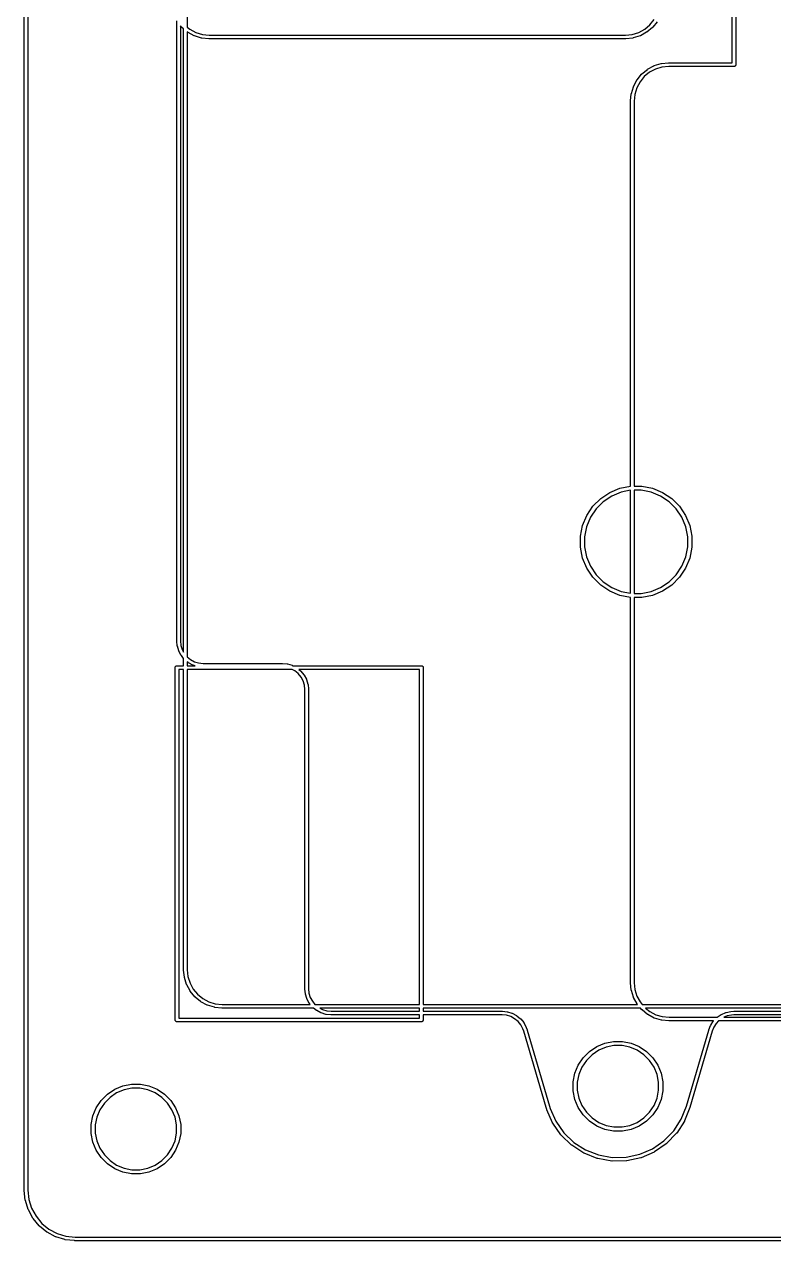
# Model space of a CAD drawing. Extents: x 18 to 369, y 6 to 139.
# Drawn here: x 17.99 to 48.71, y 22.14 to 71.97 of the extents above; entities that cross this region are included whole.
import ezdxf

# ---------------------------------------------------------------- set-up
doc = ezdxf.new("R2010")
doc.units = 0
doc.layers.add('BLACK', color=7, linetype='CONTINUOUS')

msp = doc.modelspace()

# ---------------------------------------------------------------- linework, layer by layer
at = {"layer": 'BLACK', "linetype": 'CONTINUOUS'}
for p, q in [((17.9886, 24.2107), (17.9886, 136.618)), ((18.1386, 136.611), (18.1386, 24.2146)), ((24.6686, 91.1141), (24.6686, 71.8547)), ((47.0086, 70.3993), (47.0086, 87.878)), ((47.1586, 87.8706), (47.1586, 70.328)), ((24.2386, 46.7144), (24.2386, 72.1085)), ((24.4488, 71.8422), (24.3886, 71.915)), ((24.3886, 71.915), (24.3886, 46.7146)), ((24.4537, 71.8374), (24.4488, 71.8422)), ((24.4584, 71.8325), (24.4537, 71.8374)), ((24.4592, 71.8319), (24.4584, 71.8325)), ((24.5186, 71.7835), (24.4592, 71.8319)), ((24.4592, 71.8319), (24.4592, 71.8319)), ((24.4592, 71.8319), (24.4592, 71.8319)), ((24.5186, 46.2499), (24.5186, 71.7835)), ((24.6686, 71.8547), (24.7752, 71.7677)), ((24.7752, 71.7677), (25.0207, 71.6372)), ((43.1756, 71.641), (43.4202, 71.7733)), ((43.4202, 71.7733), (43.6345, 71.9505)), ((43.7357, 71.8396), (43.5102, 71.653)), ((43.6345, 71.9505), (43.8102, 72.166)), ((43.7405, 71.8444), (43.7357, 71.8396)), ((43.7454, 71.8492), (43.7405, 71.8444)), ((43.746, 71.85), (43.7454, 71.8492)), ((43.7461, 71.85), (43.746, 71.85)), ((43.9311, 72.0769), (43.7461, 71.85)), ((43.7461, 71.85), (43.7461, 71.85)), ((24.6861, 71.6468), (24.6686, 71.6611)), ((24.6686, 71.6611), (24.6686, 46.0529)), ((24.6918, 71.6431), (24.6861, 71.6468)), ((24.6974, 71.6392), (24.6918, 71.6431)), ((24.6983, 71.6387), (24.6974, 71.6392)), ((24.9568, 71.5013), (24.6983, 71.6387)), ((24.6983, 71.6387), (24.6983, 71.6387)), ((24.6983, 71.6387), (24.6983, 71.6387)), ((24.963, 71.4987), (24.9568, 71.5013)), ((24.9693, 71.496), (24.963, 71.4987)), ((24.9703, 71.4957), (24.9693, 71.496)), ((25.2505, 71.4111), (24.9703, 71.4957)), ((24.9703, 71.4957), (24.9703, 71.4957)), ((24.9703, 71.4957), (24.9703, 71.4957)), ((25.0207, 71.6372), (25.2869, 71.5568)), ((25.2572, 71.4098), (25.2505, 71.4111)), ((25.2639, 71.4084), (25.2572, 71.4098)), ((25.2649, 71.4083), (25.2639, 71.4084)), ((25.5563, 71.3797), (25.2649, 71.4083)), ((25.2869, 71.5568), (25.5672, 71.5293)), ((25.5599, 71.3793), (25.5563, 71.3797)), ((25.5563, 71.3797), (25.5563, 71.3797)), ((42.6238, 71.3793), (25.5599, 71.3793)), ((25.5672, 71.5293), (42.6233, 71.5293)), ((42.6233, 71.5293), (42.63, 71.5294)), ((42.6233, 71.5293), (42.6233, 71.5293)), ((42.6272, 71.3793), (42.6238, 71.3793)), ((42.6274, 71.3794), (42.6272, 71.3793)), ((42.6343, 71.3794), (42.6274, 71.3794)), ((42.63, 71.5294), (42.91, 71.5588)), ((42.6376, 71.3797), (42.6343, 71.3794)), ((42.6408, 71.3797), (42.6376, 71.3797)), ((42.6419, 71.3798), (42.6408, 71.3797)), ((42.933, 71.4104), (42.6419, 71.3798)), ((42.91, 71.5588), (43.1756, 71.641)), ((42.9397, 71.4118), (42.933, 71.4104)), ((42.9464, 71.413), (42.9397, 71.4118)), ((42.9474, 71.4133), (42.9464, 71.413)), ((43.227, 71.4999), (42.9474, 71.4133)), ((42.9474, 71.4133), (42.9474, 71.4133)), ((43.2333, 71.5025), (43.227, 71.4999)), ((43.2396, 71.5051), (43.2333, 71.5025)), ((43.2405, 71.5056), (43.2396, 71.5051)), ((43.498, 71.6448), (43.2405, 71.5056)), ((43.5037, 71.6486), (43.498, 71.6448)), ((43.5094, 71.6523), (43.5037, 71.6486)), ((43.5102, 71.653), (43.5094, 71.6523)), ((43.5391, 70.1339), (43.7966, 70.2731)), ((43.7966, 70.2731), (43.7975, 70.2736)), ((43.7966, 70.2731), (43.7966, 70.2731)), ((43.7966, 70.2731), (43.7966, 70.2731)), ((43.7975, 70.2736), (43.8038, 70.2761)), ((43.8038, 70.2761), (43.8101, 70.2788)), ((43.8101, 70.2788), (44.0898, 70.3654)), ((44.0898, 70.3654), (44.0908, 70.3657)), ((44.0898, 70.3654), (44.0898, 70.3654)), ((44.0908, 70.3657), (44.0975, 70.3669)), ((44.0975, 70.3669), (44.1041, 70.3683)), ((44.1041, 70.3683), (44.3953, 70.3989)), ((44.3953, 70.3989), (44.3963, 70.399)), ((44.3963, 70.399), (44.3996, 70.399)), ((44.3996, 70.399), (44.4028, 70.3993)), ((44.4028, 70.3993), (44.4098, 70.3993)), ((44.4098, 70.3993), (44.4099, 70.3993)), ((44.4099, 70.3993), (44.413, 70.3993)), ((44.413, 70.3993), (44.4133, 70.3993)), ((44.4133, 70.3993), (44.4136, 70.3993)), ((44.4136, 70.3993), (47.0086, 70.3993)), ((47.1369, 70.2711), (47.1254, 70.2617)), ((47.1462, 70.2825), (47.1369, 70.2711)), ((47.1532, 70.2955), (47.1462, 70.2825)), ((47.1575, 70.3096), (47.1532, 70.2955)), ((47.1586, 70.3207), (47.1575, 70.3096)), ((47.1586, 70.328), (47.1589, 70.3243)), ((47.1589, 70.3243), (47.1586, 70.3207)), ((47.1586, 70.3207), (47.1586, 70.3207)), ((43.1061, 69.7018), (43.2911, 69.9287)), ((43.4027, 69.8282), (43.227, 69.6127)), ((43.2911, 69.9287), (43.2918, 69.9295)), ((43.2918, 69.9295), (43.2966, 69.9343)), ((43.2966, 69.9343), (43.3014, 69.9391)), ((43.3014, 69.9391), (43.527, 70.1257)), ((43.6169, 70.0054), (43.4027, 69.8282)), ((43.527, 70.1257), (43.5278, 70.1264)), ((43.5278, 70.1264), (43.5335, 70.1301)), ((43.5335, 70.1301), (43.5391, 70.1339)), ((43.8615, 70.1377), (43.6169, 70.0054)), ((44.1271, 70.2199), (43.8615, 70.1377)), ((44.4072, 70.2493), (44.1271, 70.2199)), ((44.4138, 70.2493), (44.4072, 70.2493)), ((47.0799, 70.2493), (44.4138, 70.2493)), ((47.0836, 70.249), (47.0799, 70.2493)), ((47.0983, 70.2504), (47.0836, 70.249)), ((47.1124, 70.2547), (47.0983, 70.2504)), ((47.1254, 70.2617), (47.1124, 70.2547)), ((42.8703, 69.1374), (42.955, 69.4176)), ((42.955, 69.4176), (42.9553, 69.4186)), ((42.955, 69.4176), (42.955, 69.4176)), ((42.955, 69.4176), (42.955, 69.4176)), ((42.9553, 69.4186), (42.9579, 69.4249)), ((42.9579, 69.4249), (42.9605, 69.4312)), ((42.9605, 69.4312), (43.098, 69.6896)), ((43.0964, 69.3672), (43.0161, 69.1011)), ((43.227, 69.6127), (43.0964, 69.3672)), ((43.098, 69.6896), (43.0985, 69.6906)), ((43.098, 69.6896), (43.098, 69.6896)), ((43.098, 69.6896), (43.098, 69.6896)), ((43.0985, 69.6906), (43.1023, 69.6962)), ((43.1023, 69.6962), (43.1061, 69.7018)), ((42.8386, 68.828), (42.8395, 68.8377)), ((42.8386, 53.055), (42.8386, 68.828)), ((42.8395, 68.8377), (42.8675, 69.123)), ((42.8675, 69.123), (42.8676, 69.1241)), ((42.8675, 69.123), (42.8675, 69.123)), ((42.8675, 69.123), (42.8675, 69.123)), ((42.8676, 69.1241), (42.869, 69.1307)), ((42.869, 69.1307), (42.8703, 69.1374)), ((43.0161, 69.1011), (42.9886, 68.8206)), ((42.9886, 68.8206), (42.9886, 53.0563)), ((41.9884, 52.7964), (42.404, 52.9686)), ((42.404, 52.9686), (42.8386, 53.055)), ((42.8386, 52.8825), (42.4534, 52.8059)), ((42.8386, 48.6623), (42.8386, 52.8825)), ((42.9886, 53.0563), (43.2952, 53.0563)), ((42.9886, 52.8872), (42.9886, 48.6576)), ((43.2785, 52.8872), (42.9886, 52.8872)), ((43.6871, 52.8059), (43.2785, 52.8872)), ((43.2952, 53.0563), (43.7364, 52.9686)), ((43.7364, 52.9686), (44.1521, 52.7964)), ((41.2962, 52.2283), (41.6143, 52.5465)), ((41.7222, 52.415), (41.4276, 52.1205)), ((41.6143, 52.5465), (41.9884, 52.7964)), ((42.0685, 52.6465), (41.7222, 52.415)), ((42.4534, 52.8059), (42.0685, 52.6465)), ((44.072, 52.6465), (43.6871, 52.8059)), ((44.4183, 52.415), (44.072, 52.6465)), ((44.1521, 52.7964), (44.5262, 52.5465)), ((44.7129, 52.1205), (44.4183, 52.415)), ((44.5262, 52.5465), (44.8443, 52.2283)), ((40.8741, 51.4386), (41.0462, 51.8543)), ((41.0462, 51.8543), (41.2962, 52.2283)), ((41.4276, 52.1205), (41.1962, 51.7741)), ((44.9443, 51.7741), (44.7129, 52.1205)), ((44.8443, 52.2283), (45.0943, 51.8543)), ((45.0943, 51.8543), (45.2664, 51.4386)), ((40.7863, 50.9973), (40.8741, 51.4386)), ((41.0367, 51.3893), (40.9555, 50.9807)), ((41.1962, 51.7741), (41.0367, 51.3893)), ((45.1037, 51.3893), (44.9443, 51.7741)), ((45.185, 50.9807), (45.1037, 51.3893)), ((45.2664, 51.4386), (45.3542, 50.9973)), ((40.7863, 50.5474), (40.7863, 50.9973)), ((40.9555, 50.9807), (40.9555, 50.5641)), ((45.185, 50.5641), (45.185, 50.9807)), ((45.3542, 50.9973), (45.3542, 50.5474)), ((40.8741, 50.1062), (40.7863, 50.5474)), ((40.9555, 50.5641), (41.0367, 50.1555)), ((45.1037, 50.1555), (45.185, 50.5641)), ((45.3542, 50.5474), (45.2664, 50.1062)), ((41.0462, 49.6905), (40.8741, 50.1062)), ((41.0367, 50.1555), (41.1962, 49.7707)), ((44.9443, 49.7707), (45.1037, 50.1555)), ((45.2664, 50.1062), (45.0943, 49.6905)), ((41.2962, 49.3165), (41.0462, 49.6905)), ((41.1962, 49.7707), (41.4276, 49.4243)), ((41.4276, 49.4243), (41.7222, 49.1297)), ((44.4183, 49.1297), (44.7129, 49.4243)), ((44.7129, 49.4243), (44.9443, 49.7707)), ((45.0943, 49.6905), (44.8443, 49.3165)), ((41.6143, 48.9983), (41.2962, 49.3165)), ((41.9884, 48.7484), (41.6143, 48.9983)), ((41.7222, 49.1297), (42.0685, 48.8983)), ((42.0685, 48.8983), (42.4534, 48.7389)), ((43.6871, 48.7389), (44.072, 48.8983)), ((44.072, 48.8983), (44.4183, 49.1297)), ((44.5262, 48.9983), (44.1521, 48.7484)), ((44.8443, 49.3165), (44.5262, 48.9983)), ((42.404, 48.5762), (41.9884, 48.7484)), ((42.8386, 48.4898), (42.404, 48.5762)), ((42.4534, 48.7389), (42.8386, 48.6623)), ((42.8386, 32.7144), (42.8386, 48.4898)), ((42.9886, 48.6576), (43.2785, 48.6576)), ((43.2952, 48.4884), (42.9886, 48.4884)), ((42.9886, 48.4884), (42.9886, 32.7146)), ((43.2785, 48.6576), (43.6871, 48.7389)), ((43.7364, 48.5762), (43.2952, 48.4884)), ((44.1521, 48.7484), (43.7364, 48.5762)), ((24.2386, 46.7141), (24.2386, 46.7144)), ((24.2386, 46.7138), (24.2386, 46.7141)), ((24.2386, 46.7107), (24.2386, 46.7138)), ((24.2386, 46.7106), (24.2386, 46.7107)), ((24.2386, 46.7071), (24.2386, 46.7106)), ((24.2389, 46.7039), (24.2386, 46.7071)), ((24.2389, 46.7006), (24.2389, 46.7039)), ((24.239, 46.6995), (24.2389, 46.7006)), ((24.2594, 46.5054), (24.239, 46.6995)), ((24.2608, 46.4988), (24.2594, 46.5054)), ((24.262, 46.4921), (24.2608, 46.4988)), ((24.2623, 46.4911), (24.262, 46.4921)), ((24.3201, 46.3047), (24.2623, 46.4911)), ((24.3886, 46.7146), (24.3886, 46.7114)), ((24.3886, 46.7114), (24.4078, 46.5284)), ((24.4078, 46.5284), (24.4612, 46.356)), ((24.4612, 46.356), (24.5186, 46.2499)), ((24.3227, 46.2984), (24.3201, 46.3047)), ((24.3252, 46.2921), (24.3227, 46.2984)), ((24.3257, 46.2912), (24.3252, 46.2921)), ((24.4186, 46.1195), (24.3257, 46.2912)), ((24.4224, 46.1138), (24.4186, 46.1195)), ((24.4261, 46.1082), (24.4224, 46.1138)), ((24.4267, 46.1074), (24.4261, 46.1082)), ((24.4267, 46.1073), (24.4267, 46.1074)), ((24.5186, 45.9963), (24.4267, 46.1073)), ((24.4267, 46.1073), (24.4267, 46.1073)), ((24.5186, 45.694), (24.5186, 45.9963)), ((24.6686, 46.0529), (24.8019, 45.9442)), ((24.7128, 45.8233), (24.6686, 45.8594)), ((24.6686, 45.8594), (24.6686, 45.694)), ((24.8019, 45.9442), (24.9612, 45.8595)), ((24.9612, 45.8595), (25.134, 45.8073)), ((24.1709, 45.619), (24.1713, 45.6227)), ((24.1713, 45.6153), (24.1709, 45.619)), ((24.1713, 45.6227), (24.1724, 45.6337)), ((24.1713, 45.6227), (24.1713, 45.6227)), ((24.1713, 31.1876), (24.1713, 45.6153)), ((24.1724, 45.6337), (24.1766, 45.6478)), ((24.1766, 45.6478), (24.1836, 45.6609)), ((24.1836, 45.6609), (24.193, 45.6723)), ((24.193, 45.6723), (24.2044, 45.6817)), ((24.2044, 45.6817), (24.2174, 45.6886)), ((24.2174, 45.6886), (24.2316, 45.6929)), ((24.2316, 45.6929), (24.2463, 45.6944)), ((24.2463, 45.6944), (24.2499, 45.694)), ((24.2499, 45.694), (24.5186, 45.694)), ((24.3213, 45.544), (24.3213, 31.2589)), ((24.5186, 45.544), (24.3213, 45.544)), ((24.5186, 33.2443), (24.5186, 45.544)), ((24.6686, 45.694), (24.9903, 45.694)), ((28.9633, 45.544), (24.6686, 45.544)), ((24.6686, 45.544), (24.6686, 33.2446)), ((24.7185, 45.8195), (24.7128, 45.8233)), ((24.724, 45.8157), (24.7185, 45.8195)), ((24.725, 45.8152), (24.724, 45.8157)), ((24.8973, 45.7236), (24.725, 45.8152)), ((24.725, 45.8152), (24.725, 45.8152)), ((24.725, 45.8152), (24.725, 45.8152)), ((24.9036, 45.721), (24.8973, 45.7236)), ((24.9098, 45.7183), (24.9036, 45.721)), ((24.9108, 45.718), (24.9098, 45.7183)), ((24.9903, 45.694), (24.9108, 45.718)), ((24.9108, 45.718), (24.9108, 45.718)), ((24.9108, 45.718), (24.9108, 45.718)), ((25.134, 45.8073), (25.3172, 45.7893)), ((25.3172, 45.7893), (28.5672, 45.7894)), ((28.5672, 45.7894), (28.5783, 45.7883)), ((28.5783, 45.7883), (28.5783, 45.7883)), ((28.5783, 45.7883), (28.7651, 45.7699)), ((28.7651, 45.7699), (28.7651, 45.7699)), ((28.7651, 45.7699), (28.7651, 45.7699)), ((28.7651, 45.7699), (28.7662, 45.7698)), ((28.7662, 45.7698), (28.7728, 45.7684)), ((28.7728, 45.7684), (28.7795, 45.7671)), ((28.7795, 45.7671), (28.9663, 45.7107)), ((29.0753, 45.4845), (28.9633, 45.544)), ((28.9663, 45.7107), (28.9663, 45.7107)), ((28.9663, 45.7107), (28.9663, 45.7107)), ((28.9663, 45.7107), (28.9673, 45.7104)), ((28.9673, 45.7104), (28.9736, 45.7077)), ((28.9736, 45.7077), (28.9798, 45.7051)), ((28.9798, 45.7051), (29.0007, 45.694)), ((29.0007, 45.694), (34.2634, 45.694)), ((29.2151, 45.3704), (29.0753, 45.4845)), ((29.3301, 45.2314), (29.2151, 45.3704)), ((29.2396, 45.544), (29.3156, 45.482)), ((34.1921, 45.544), (29.2396, 45.544)), ((29.3156, 45.482), (29.3156, 45.482)), ((29.3156, 45.482), (29.3156, 45.482)), ((29.3156, 45.482), (29.3164, 45.4814)), ((29.3164, 45.4814), (29.3212, 45.4765)), ((29.3212, 45.4765), (29.326, 45.4717)), ((29.326, 45.4717), (29.4504, 45.3213)), ((34.1921, 31.8193), (34.1921, 45.544)), ((34.2634, 45.694), (34.2671, 45.6944)), ((34.2671, 45.6944), (34.2708, 45.694)), ((34.2708, 45.694), (34.2708, 45.694)), ((34.2708, 45.694), (34.2818, 45.6929)), ((34.2818, 45.6929), (34.296, 45.6886)), ((34.296, 45.6886), (34.309, 45.6817)), ((34.309, 45.6817), (34.3202, 45.6725)), ((34.3202, 45.6725), (34.3204, 45.6723)), ((34.3204, 45.6723), (34.3298, 45.6609)), ((34.3298, 45.6609), (34.3367, 45.6479)), ((34.3367, 45.6479), (34.341, 45.6337)), ((34.341, 45.6337), (34.3421, 45.6227)), ((34.3421, 45.6227), (34.3421, 45.6227)), ((34.3421, 45.6227), (34.3425, 45.619)), ((34.3425, 45.619), (34.3421, 45.6153)), ((34.3421, 45.6153), (34.3421, 31.8193)), ((29.416, 45.0727), (29.3301, 45.2314)), ((29.4693, 44.9003), (29.416, 45.0727)), ((29.4504, 45.3213), (29.4511, 45.3205)), ((29.4511, 45.3205), (29.4548, 45.3148)), ((29.4548, 45.3148), (29.4586, 45.3092)), ((29.4586, 45.3092), (29.5514, 45.1375)), ((29.4886, 44.7173), (29.4693, 44.9003)), ((29.5514, 45.1375), (29.5514, 45.1375)), ((29.5514, 45.1375), (29.5514, 45.1375)), ((29.5514, 45.1375), (29.5519, 45.1366)), ((29.5519, 45.1366), (29.5544, 45.1303)), ((29.5544, 45.1303), (29.5571, 45.124)), ((29.5571, 45.124), (29.6148, 44.9376)), ((29.6148, 44.9376), (29.6151, 44.9366)), ((29.6151, 44.9366), (29.6164, 44.9299)), ((29.6164, 44.9299), (29.6177, 44.9233)), ((29.6177, 44.9233), (29.6381, 44.7292)), ((29.4886, 44.7141), (29.4886, 44.7173)), ((29.4886, 32.4644), (29.4886, 44.7141)), ((29.6381, 44.7292), (29.6382, 44.7281)), ((29.6382, 44.7281), (29.6382, 44.7248)), ((29.6382, 44.7248), (29.6385, 44.7216)), ((29.6385, 44.7216), (29.6386, 44.7181)), ((29.6386, 44.7181), (29.6386, 44.718)), ((29.6386, 44.718), (29.6386, 44.7149)), ((29.6386, 44.7149), (29.6386, 44.7146)), ((29.6386, 44.7146), (29.6386, 44.7143)), ((29.6386, 44.7143), (29.6386, 32.4646)), ((24.5186, 33.2441), (24.5186, 33.2443)), ((24.5186, 33.2438), (24.5186, 33.2441)), ((24.5186, 33.2407), (24.5186, 33.2438)), ((24.5186, 33.2406), (24.5186, 33.2407)), ((24.5186, 33.2336), (24.5186, 33.2406)), ((24.5189, 33.2303), (24.5186, 33.2336)), ((24.5189, 33.2271), (24.5189, 33.2303)), ((24.519, 33.226), (24.5189, 33.2271)), ((24.5496, 32.9349), (24.519, 33.226)), ((24.551, 32.9282), (24.5496, 32.9349)), ((24.5523, 32.9216), (24.551, 32.9282)), ((24.5526, 32.9205), (24.5523, 32.9216)), ((24.6391, 32.6409), (24.5526, 32.9205)), ((24.6686, 33.2446), (24.6686, 33.2379)), ((24.6686, 33.2379), (24.698, 32.9579)), ((24.698, 32.9579), (24.7803, 32.6923)), ((24.6418, 32.6346), (24.6391, 32.6409)), ((24.6443, 32.6283), (24.6418, 32.6346)), ((24.6448, 32.6274), (24.6443, 32.6283)), ((24.784, 32.3699), (24.6448, 32.6274)), ((24.7803, 32.6923), (24.9125, 32.4477)), ((24.9125, 32.4477), (25.0897, 32.2335)), ((29.4886, 32.4641), (29.4886, 32.4644)), ((29.4886, 32.4638), (29.4886, 32.4641)), ((29.4886, 32.4607), (29.4886, 32.4638)), ((29.4886, 32.4606), (29.4886, 32.4607)), ((29.4886, 32.4571), (29.4886, 32.4606)), ((29.4889, 32.4539), (29.4886, 32.4571)), ((29.4889, 32.4506), (29.4889, 32.4539)), ((29.489, 32.4495), (29.4889, 32.4506)), ((29.5094, 32.2554), (29.489, 32.4495)), ((29.6386, 32.4646), (29.6386, 32.4614)), ((29.6386, 32.4614), (29.6578, 32.2784)), ((42.8386, 32.7141), (42.8386, 32.7144)), ((42.8386, 32.7138), (42.8386, 32.7141)), ((42.8386, 32.7107), (42.8386, 32.7138)), ((42.8386, 32.7106), (42.8386, 32.7107)), ((42.8386, 32.7036), (42.8386, 32.7106)), ((42.8389, 32.7004), (42.8386, 32.7036)), ((42.8389, 32.6971), (42.8389, 32.7004)), ((42.839, 32.696), (42.8389, 32.6971)), ((42.8696, 32.4049), (42.839, 32.696)), ((42.871, 32.3982), (42.8696, 32.4049)), ((42.8723, 32.3916), (42.871, 32.3982)), ((42.8726, 32.3906), (42.8723, 32.3916)), ((42.9886, 32.7146), (42.9886, 32.7079)), ((42.9886, 32.7079), (43.018, 32.4279)), ((43.018, 32.4279), (43.1002, 32.1623)), ((24.7879, 32.3642), (24.784, 32.3699)), ((24.7916, 32.3586), (24.7879, 32.3642)), ((24.7922, 32.3578), (24.7916, 32.3586)), ((24.7922, 32.3577), (24.7922, 32.3578)), ((24.9788, 32.1322), (24.7922, 32.3577)), ((24.7922, 32.3577), (24.7922, 32.3577)), ((24.9836, 32.1274), (24.9788, 32.1322)), ((24.9884, 32.1225), (24.9836, 32.1274)), ((24.9892, 32.1219), (24.9884, 32.1225)), ((25.2161, 31.9368), (24.9892, 32.1219)), ((25.0897, 32.2335), (25.3052, 32.0577)), ((25.2218, 31.9331), (25.2161, 31.9368)), ((25.2274, 31.9292), (25.2218, 31.9331)), ((25.2283, 31.9287), (25.2274, 31.9292)), ((25.4868, 31.7913), (25.2283, 31.9287)), ((25.2283, 31.9287), (25.2283, 31.9287)), ((25.2283, 31.9287), (25.2283, 31.9287)), ((25.3052, 32.0577), (25.5507, 31.9272)), ((25.5507, 31.9272), (25.8169, 31.8468)), ((29.5108, 32.2488), (29.5094, 32.2554)), ((29.512, 32.2421), (29.5108, 32.2488)), ((29.5123, 32.2411), (29.512, 32.2421)), ((29.5124, 32.2411), (29.5123, 32.2411)), ((29.5701, 32.0547), (29.5124, 32.2411)), ((29.5727, 32.0484), (29.5701, 32.0547)), ((29.5752, 32.0421), (29.5727, 32.0484)), ((29.5757, 32.0412), (29.5752, 32.0421)), ((29.6686, 31.8695), (29.5757, 32.0412)), ((29.6578, 32.2784), (29.7112, 32.106)), ((29.7112, 32.106), (29.797, 31.9473)), ((29.797, 31.9473), (29.9029, 31.8193)), ((42.9591, 32.1109), (42.8726, 32.3906)), ((42.9618, 32.1046), (42.9591, 32.1109)), ((42.9643, 32.0983), (42.9618, 32.1046)), ((42.9648, 32.0974), (42.9643, 32.0983)), ((43.104, 31.8399), (42.9648, 32.0974)), ((42.9648, 32.0974), (42.9648, 32.0974)), ((42.9648, 32.0974), (42.9648, 32.0974)), ((43.1002, 32.1623), (43.2325, 31.9177)), ((43.2325, 31.9177), (43.3139, 31.8193)), ((25.493, 31.7887), (25.4868, 31.7913)), ((25.4993, 31.786), (25.493, 31.7887)), ((25.5003, 31.7857), (25.4993, 31.786)), ((25.7805, 31.7011), (25.5003, 31.7857)), ((25.7872, 31.6998), (25.7805, 31.7011)), ((25.7939, 31.6984), (25.7872, 31.6998)), ((25.7949, 31.6983), (25.7939, 31.6984)), ((26.0789, 31.6704), (25.7949, 31.6983)), ((25.8169, 31.8468), (26.0973, 31.8193)), ((26.0899, 31.6693), (26.0789, 31.6704)), ((26.0789, 31.6704), (26.0789, 31.6704)), ((29.845, 31.6693), (26.0899, 31.6693)), ((26.0973, 31.8193), (29.7082, 31.8193)), ((29.6724, 31.8638), (29.6686, 31.8695)), ((29.6761, 31.8582), (29.6724, 31.8638)), ((29.6767, 31.8574), (29.6761, 31.8582)), ((29.7082, 31.8193), (29.6767, 31.8574)), ((29.6767, 31.8574), (29.6767, 31.8574)), ((29.6767, 31.8574), (29.6767, 31.8574)), ((29.9628, 31.5733), (29.845, 31.6693)), ((29.9029, 31.8193), (34.1921, 31.8193)), ((29.9684, 31.5695), (29.9628, 31.5733)), ((29.974, 31.5657), (29.9684, 31.5695)), ((29.975, 31.5652), (29.974, 31.5657)), ((30.1473, 31.4736), (29.975, 31.5652)), ((30.0986, 31.6693), (30.2112, 31.6095)), ((34.1921, 31.6693), (30.0986, 31.6693)), ((30.1536, 31.471), (30.1473, 31.4736)), ((30.1598, 31.4683), (30.1536, 31.471)), ((30.1608, 31.468), (30.1598, 31.4683)), ((30.3476, 31.4116), (30.1608, 31.468)), ((30.2112, 31.6095), (30.384, 31.5573)), ((30.3543, 31.4103), (30.3476, 31.4116)), ((30.361, 31.4089), (30.3543, 31.4103)), ((30.362, 31.4088), (30.361, 31.4089)), ((30.5562, 31.3897), (30.362, 31.4088)), ((30.384, 31.5573), (30.5672, 31.5393)), ((30.5672, 31.5393), (34.1921, 31.5393)), ((34.1921, 31.5393), (34.1921, 31.6693)), ((34.3421, 31.8193), (43.1192, 31.8193)), ((34.3421, 31.6693), (34.3421, 31.5393)), ((43.2433, 31.6693), (34.3421, 31.6693)), ((34.3421, 31.5393), (37.5772, 31.5393)), ((37.5772, 31.5393), (37.5839, 31.5387)), ((37.5839, 31.5387), (37.7751, 31.5199)), ((37.7751, 31.5199), (37.7751, 31.5199)), ((37.7751, 31.5199), (37.7751, 31.5199)), ((37.7751, 31.5199), (37.7762, 31.5198)), ((37.7762, 31.5198), (37.7828, 31.5184)), ((37.7828, 31.5184), (37.7895, 31.5171)), ((37.7895, 31.5171), (37.9763, 31.4607)), ((37.9763, 31.4607), (37.9763, 31.4607)), ((37.9763, 31.4607), (37.9763, 31.4607)), ((37.9763, 31.4607), (37.9773, 31.4604)), ((37.9773, 31.4604), (37.9836, 31.4577)), ((37.9836, 31.4577), (37.9899, 31.4551)), ((37.9899, 31.4551), (38.1622, 31.3635)), ((43.1078, 31.8343), (43.104, 31.8399)), ((43.1116, 31.8286), (43.1078, 31.8343)), ((43.1122, 31.8278), (43.1116, 31.8286)), ((43.1192, 31.8193), (43.1122, 31.8278)), ((43.2988, 31.6022), (43.2433, 31.6693)), ((43.3037, 31.5974), (43.2988, 31.6022)), ((43.3084, 31.5925), (43.3037, 31.5974)), ((43.3092, 31.5919), (43.3084, 31.5925)), ((43.5361, 31.4068), (43.3092, 31.5919)), ((43.3092, 31.5919), (43.3092, 31.5919)), ((43.3092, 31.5919), (43.3092, 31.5919)), ((43.3139, 31.8193), (72.1132, 31.8193)), ((43.4516, 31.6693), (43.6252, 31.5277)), ((71.9747, 31.6693), (43.4516, 31.6693)), ((43.5418, 31.4031), (43.5361, 31.4068)), ((43.5473, 31.3992), (43.5418, 31.4031)), ((43.5483, 31.3987), (43.5473, 31.3992)), ((43.8067, 31.2613), (43.5483, 31.3987)), ((43.6252, 31.5277), (43.8707, 31.3972)), ((43.8707, 31.3972), (44.1368, 31.3168)), ((46.3864, 31.2906), (46.5472, 31.4013)), ((46.5472, 31.4013), (46.548, 31.4018)), ((46.5472, 31.4013), (46.5472, 31.4013)), ((46.5472, 31.4013), (46.5472, 31.4013)), ((46.548, 31.4018), (46.554, 31.405)), ((46.554, 31.405), (46.56, 31.4083)), ((46.56, 31.4083), (46.7392, 31.4857)), ((46.7392, 31.4857), (46.7401, 31.4861)), ((46.7392, 31.4857), (46.7392, 31.4857)), ((46.7392, 31.4857), (46.7392, 31.4857)), ((46.7401, 31.4861), (46.7466, 31.488)), ((46.7466, 31.488), (46.7531, 31.4901)), ((46.7531, 31.4901), (46.9439, 31.5312)), ((46.9439, 31.5312), (46.9449, 31.5314)), ((46.9449, 31.5314), (46.9502, 31.5319)), ((46.9502, 31.5319), (46.9554, 31.5327)), ((46.9554, 31.5327), (47.0678, 31.5391)), ((47.0678, 31.5391), (47.0699, 31.5393)), ((47.0699, 31.5393), (71.8176, 31.5393)), ((24.1709, 31.1839), (24.1713, 31.1876)), ((24.1724, 31.1692), (24.1709, 31.1839)), ((24.1766, 31.155), (24.1724, 31.1692)), ((24.1836, 31.142), (24.1766, 31.155)), ((24.193, 31.1306), (24.1836, 31.142)), ((24.2044, 31.1212), (24.193, 31.1306)), ((24.2174, 31.1143), (24.2044, 31.1212)), ((24.2316, 31.11), (24.2174, 31.1143)), ((24.2426, 31.1089), (24.2316, 31.11)), ((24.2463, 31.1085), (24.2426, 31.1089)), ((24.2426, 31.1089), (24.2426, 31.1089)), ((24.2499, 31.1089), (24.2463, 31.1085)), ((34.2634, 31.1089), (24.2499, 31.1089)), ((24.3213, 31.2589), (34.1921, 31.2589)), ((30.5563, 31.3897), (30.5562, 31.3897)), ((30.5599, 31.3894), (30.5563, 31.3897)), ((34.1921, 31.3893), (30.5599, 31.3894)), ((34.1921, 31.2589), (34.1921, 31.3893)), ((34.2671, 31.1085), (34.2634, 31.1089)), ((34.2818, 31.11), (34.2671, 31.1085)), ((34.296, 31.1143), (34.2818, 31.11)), ((34.309, 31.1212), (34.296, 31.1143)), ((34.3204, 31.1306), (34.309, 31.1212)), ((34.3208, 31.1311), (34.3204, 31.1306)), ((34.3298, 31.142), (34.3208, 31.1311)), ((34.3367, 31.155), (34.3298, 31.142)), ((34.341, 31.1692), (34.3367, 31.155)), ((34.3425, 31.1839), (34.341, 31.1692)), ((37.5699, 31.3893), (34.3421, 31.3893)), ((34.3421, 31.3893), (34.3421, 31.1876)), ((34.3421, 31.1876), (34.3425, 31.1839)), ((37.7532, 31.3714), (37.5699, 31.3893)), ((37.9259, 31.3192), (37.7532, 31.3714)), ((38.0853, 31.2345), (37.9259, 31.3192)), ((38.2251, 31.1204), (38.0853, 31.2345)), ((38.1622, 31.3635), (38.1622, 31.3635)), ((38.1622, 31.3635), (38.1622, 31.3635)), ((38.1622, 31.3635), (38.1631, 31.363)), ((38.1631, 31.363), (38.1687, 31.3592)), ((38.1687, 31.3592), (38.1744, 31.3554)), ((38.1744, 31.3554), (38.3256, 31.232)), ((38.3401, 30.9814), (38.2251, 31.1204)), ((38.3256, 31.232), (38.3256, 31.232)), ((38.3256, 31.232), (38.3256, 31.232)), ((38.3256, 31.232), (38.3264, 31.2314)), ((38.3264, 31.2314), (38.3312, 31.2265)), ((38.3312, 31.2265), (38.336, 31.2217)), ((38.336, 31.2217), (38.4604, 31.0713)), ((38.4267, 30.8213), (38.3401, 30.9814)), ((38.4604, 31.0713), (38.4611, 31.0705)), ((38.4611, 31.0705), (38.4648, 31.0649)), ((38.4648, 31.0649), (38.4686, 31.0592)), ((38.4686, 31.0592), (38.5614, 30.8875)), ((43.813, 31.2587), (43.8067, 31.2613)), ((43.8193, 31.256), (43.813, 31.2587)), ((43.8203, 31.2557), (43.8193, 31.256)), ((44.1005, 31.1711), (43.8203, 31.2557)), ((44.1072, 31.1698), (44.1005, 31.1711)), ((44.1139, 31.1684), (44.1072, 31.1698)), ((44.1149, 31.1683), (44.1139, 31.1684)), ((44.4062, 31.1397), (44.1149, 31.1683)), ((44.1368, 31.3168), (44.4172, 31.2894)), ((44.4063, 31.1397), (44.4062, 31.1397)), ((44.4099, 31.1394), (44.4063, 31.1397)), ((46.2374, 31.1394), (44.4099, 31.1394)), ((44.4172, 31.2894), (46.3849, 31.2894)), ((46.044, 30.7723), (46.1166, 30.9534)), ((46.1166, 30.9534), (46.117, 30.9544)), ((46.1166, 30.9534), (46.1166, 30.9534)), ((46.1166, 30.9534), (46.1166, 30.9534)), ((46.117, 30.9544), (46.1202, 30.9604)), ((46.1202, 30.9604), (46.1234, 30.9664)), ((46.1234, 30.9664), (46.2298, 31.13)), ((46.2298, 31.13), (46.2298, 31.13)), ((46.2298, 31.13), (46.2299, 31.13)), ((46.2299, 31.13), (46.2304, 31.1308)), ((46.2304, 31.1308), (46.2347, 31.1361)), ((46.2347, 31.1361), (46.2374, 31.1394)), ((46.3515, 31.042), (46.2531, 30.8907)), ((46.4464, 31.1394), (46.3515, 31.042)), ((46.3849, 31.2894), (46.3864, 31.2906)), ((71.0138, 31.1393), (46.4464, 31.1394)), ((46.7918, 31.345), (46.6628, 31.2894)), ((46.6628, 31.2894), (71.0133, 31.2893)), ((46.9698, 31.3833), (46.7918, 31.345)), ((47.0757, 31.3894), (46.9698, 31.3833)), ((71.5279, 31.3893), (47.0757, 31.3894)), ((38.4622, 30.7213), (38.4267, 30.8213)), ((39.3726, 27.5998), (38.4622, 30.7213)), ((38.5614, 30.8875), (38.5619, 30.8866)), ((38.5619, 30.8866), (38.5639, 30.8817)), ((38.5639, 30.8817), (38.5661, 30.8769)), ((38.5661, 30.8769), (38.6038, 30.7708)), ((38.6038, 30.7708), (38.6045, 30.7689)), ((38.6045, 30.7689), (39.5154, 27.646)), ((45.1326, 27.6489), (46.0426, 30.7689)), ((46.1846, 30.7199), (45.2745, 27.5998)), ((46.0426, 30.7689), (46.0439, 30.7722)), ((46.0439, 30.7722), (46.044, 30.7723)), ((46.2531, 30.8907), (46.1846, 30.7199)), ((41.1531, 29.8906), (41.4538, 30.0915)), ((41.534, 29.9416), (41.261, 29.7591)), ((41.4538, 30.0915), (41.788, 30.2299)), ((41.8373, 30.0672), (41.534, 29.9416)), ((41.788, 30.2299), (42.1427, 30.3005)), ((42.1594, 30.1313), (41.8373, 30.0672)), ((42.1427, 30.3005), (42.5044, 30.3005)), ((42.4877, 30.1313), (42.1594, 30.1313)), ((42.8098, 30.0672), (42.4877, 30.1313)), ((42.5044, 30.3005), (42.8591, 30.2299)), ((43.1132, 29.9416), (42.8098, 30.0672)), ((42.8591, 30.2299), (43.1933, 30.0915)), ((43.3862, 29.7591), (43.1132, 29.9416)), ((43.1933, 30.0915), (43.494, 29.8906)), ((40.6964, 29.3341), (40.8974, 29.6348)), ((41.0288, 29.527), (40.8463, 29.2539)), ((40.8974, 29.6348), (41.1531, 29.8906)), ((41.261, 29.7591), (41.0288, 29.527)), ((43.6184, 29.527), (43.3862, 29.7591)), ((43.494, 29.8906), (43.7498, 29.6348)), ((43.8008, 29.2539), (43.6184, 29.527)), ((43.7498, 29.6348), (43.9507, 29.3341)), ((40.4875, 28.6452), (40.558, 28.9999)), ((40.558, 28.9999), (40.6964, 29.3341)), ((40.7207, 28.9506), (40.6566, 28.6285)), ((40.8463, 29.2539), (40.7207, 28.9506)), ((43.9264, 28.9506), (43.8008, 29.2539)), ((43.9905, 28.6285), (43.9264, 28.9506)), ((43.9507, 29.3341), (44.0891, 28.9999)), ((44.0891, 28.9999), (44.1597, 28.6452)), ((21.6938, 28.3415), (22.028, 28.4799)), ((22.028, 28.4799), (22.3827, 28.5505)), ((22.3827, 28.5505), (22.7444, 28.5505)), ((22.7444, 28.5505), (23.0991, 28.4799)), ((23.0991, 28.4799), (23.4333, 28.3415)), ((40.4875, 28.2835), (40.4875, 28.6452)), ((40.6566, 28.6285), (40.6566, 28.3002)), ((43.9905, 28.3002), (43.9905, 28.6285)), ((44.1597, 28.6452), (44.1597, 28.2835)), ((21.1374, 27.8848), (21.3931, 28.1406)), ((21.501, 28.0091), (21.2688, 27.777)), ((21.3931, 28.1406), (21.6938, 28.3415)), ((21.774, 28.1916), (21.501, 28.0091)), ((22.0773, 28.3172), (21.774, 28.1916)), ((22.3994, 28.3813), (22.0773, 28.3172)), ((22.7278, 28.3813), (22.3994, 28.3813)), ((23.0498, 28.3172), (22.7278, 28.3813)), ((23.3532, 28.1916), (23.0498, 28.3172)), ((23.6262, 28.0091), (23.3532, 28.1916)), ((23.4333, 28.3415), (23.734, 28.1406)), ((23.8584, 27.777), (23.6262, 28.0091)), ((23.734, 28.1406), (23.9898, 27.8848)), ((40.558, 27.9288), (40.4875, 28.2835)), ((40.6964, 27.5946), (40.558, 27.9288)), ((40.6566, 28.3002), (40.7207, 27.9781)), ((40.7207, 27.9781), (40.8463, 27.6748)), ((43.8008, 27.6748), (43.9264, 27.9781)), ((43.9264, 27.9781), (43.9905, 28.3002)), ((44.0891, 27.9288), (43.9507, 27.5946)), ((44.1597, 28.2835), (44.0891, 27.9288)), ((20.798, 27.2499), (20.9364, 27.5841)), ((20.9364, 27.5841), (21.1374, 27.8848)), ((21.0864, 27.5039), (20.9607, 27.2006)), ((21.2688, 27.777), (21.0864, 27.5039)), ((24.0408, 27.5039), (23.8584, 27.777)), ((23.9898, 27.8848), (24.1907, 27.5841)), ((24.1664, 27.2006), (24.0408, 27.5039)), ((24.1907, 27.5841), (24.3291, 27.2499)), ((39.3728, 27.5992), (39.3726, 27.5998)), ((39.401, 27.5082), (39.3728, 27.5992)), ((39.4025, 27.5047), (39.401, 27.5082)), ((39.4036, 27.5011), (39.4025, 27.5047)), ((39.404, 27.5001), (39.4036, 27.5011)), ((39.6397, 26.9642), (39.404, 27.5001)), ((39.5154, 27.646), (39.543, 27.5566)), ((39.543, 27.5566), (39.7741, 27.0313)), ((40.8974, 27.2939), (40.6964, 27.5946)), ((40.8463, 27.6748), (41.0288, 27.4017)), ((43.6184, 27.4017), (43.8008, 27.6748)), ((43.9507, 27.5946), (43.7498, 27.2939)), ((44.9187, 27.1157), (45.1326, 27.6489)), ((45.2732, 27.5964), (45.0552, 27.053)), ((45.2745, 27.5998), (45.2732, 27.5964)), ((20.7275, 26.8952), (20.798, 27.2499)), ((20.9607, 27.2006), (20.8966, 26.8785)), ((24.2305, 26.8785), (24.1664, 27.2006)), ((24.3291, 27.2499), (24.3997, 26.8952)), ((39.6431, 26.9582), (39.6397, 26.9642)), ((39.6463, 26.9523), (39.6431, 26.9582)), ((39.6469, 26.9514), (39.6463, 26.9523)), ((39.9822, 26.4715), (39.6469, 26.9514)), ((39.7741, 27.0313), (40.101, 26.5634)), ((41.1531, 27.0381), (40.8974, 27.2939)), ((41.0288, 27.4017), (41.261, 27.1695)), ((41.4538, 26.8372), (41.1531, 27.0381)), ((41.261, 27.1695), (41.534, 26.9871)), ((41.534, 26.9871), (41.8373, 26.8615)), ((42.8098, 26.8615), (43.1132, 26.9871)), ((43.1132, 26.9871), (43.3862, 27.1695)), ((43.494, 27.0381), (43.1933, 26.8372)), ((43.3862, 27.1695), (43.6184, 27.4017)), ((43.7498, 27.2939), (43.494, 27.0381)), ((44.6073, 26.6373), (44.9187, 27.1157)), ((45.0484, 27.04), (44.729, 26.5493)), ((45.0516, 27.0461), (45.0484, 27.04)), ((45.0548, 27.052), (45.0516, 27.0461)), ((45.0552, 27.053), (45.0548, 27.052)), ((45.0552, 27.053), (45.0552, 27.053)), ((45.0552, 27.053), (45.0552, 27.053)), ((20.7275, 26.5335), (20.7275, 26.8952)), ((20.798, 26.1788), (20.7275, 26.5335)), ((20.8966, 26.8785), (20.8966, 26.5502)), ((20.8966, 26.5502), (20.9607, 26.2281)), ((24.1664, 26.2281), (24.2305, 26.5502)), ((24.2305, 26.5502), (24.2305, 26.8785)), ((24.3997, 26.5335), (24.3291, 26.1788)), ((24.3997, 26.8952), (24.3997, 26.5335)), ((39.9866, 26.4663), (39.9822, 26.4715)), ((39.991, 26.4611), (39.9866, 26.4663)), ((39.9917, 26.4603), (39.991, 26.4611)), ((40.4139, 26.0546), (39.9917, 26.4603)), ((39.9917, 26.4603), (39.9917, 26.4603)), ((39.9917, 26.4603), (39.9917, 26.4603)), ((40.101, 26.5634), (40.5125, 26.1679)), ((41.788, 26.6988), (41.4538, 26.8372)), ((42.1427, 26.6282), (41.788, 26.6988)), ((41.8373, 26.8615), (42.1594, 26.7974)), ((42.5044, 26.6282), (42.1427, 26.6282)), ((42.1594, 26.7974), (42.4877, 26.7974)), ((42.4877, 26.7974), (42.8098, 26.8615)), ((42.8591, 26.6988), (42.5044, 26.6282)), ((43.1933, 26.8372), (42.8591, 26.6988)), ((44.209, 26.2285), (44.6073, 26.6373)), ((44.7199, 26.5379), (44.3113, 26.1186)), ((44.7241, 26.5432), (44.7199, 26.5379)), ((44.7284, 26.5485), (44.7241, 26.5432)), ((44.729, 26.5493), (44.7284, 26.5485)), ((44.729, 26.5493), (44.729, 26.5493)), ((44.729, 26.5493), (44.729, 26.5493)), ((20.9364, 25.8446), (20.798, 26.1788)), ((20.9607, 26.2281), (21.0864, 25.9248)), ((21.0864, 25.9248), (21.2688, 25.6517)), ((23.8584, 25.6517), (24.0408, 25.9248)), ((24.0408, 25.9248), (24.1664, 26.2281)), ((24.3291, 26.1788), (24.1907, 25.8446)), ((40.4192, 26.0504), (40.4139, 26.0546)), ((40.4245, 26.0462), (40.4192, 26.0504)), ((40.4254, 26.0456), (40.4245, 26.0462)), ((40.9183, 25.7296), (40.4254, 26.0456)), ((40.4254, 26.0456), (40.4254, 26.0456)), ((40.4254, 26.0456), (40.4254, 26.0456)), ((40.5125, 26.1679), (40.9931, 25.8599)), ((43.7388, 25.9049), (44.209, 26.2285)), ((44.3001, 26.1091), (43.8178, 25.7772)), ((44.3052, 26.1135), (44.3001, 26.1091)), ((44.3105, 26.1178), (44.3052, 26.1135)), ((44.3112, 26.1186), (44.3105, 26.1178)), ((44.3113, 26.1186), (44.3112, 26.1186)), ((44.3112, 26.1186), (44.3112, 26.1186)), ((21.1374, 25.5439), (20.9364, 25.8446)), ((21.3931, 25.2881), (21.1374, 25.5439)), ((21.2688, 25.6517), (21.501, 25.4196)), ((21.501, 25.4196), (21.774, 25.2371)), ((23.3532, 25.2371), (23.6262, 25.4196)), ((23.6262, 25.4196), (23.8584, 25.6517)), ((23.9898, 25.5439), (23.734, 25.2881)), ((24.1907, 25.8446), (23.9898, 25.5439)), ((40.9244, 25.7265), (40.9183, 25.7296)), ((40.9304, 25.7233), (40.9244, 25.7265)), ((40.9313, 25.723), (40.9304, 25.7233)), ((40.9314, 25.723), (40.9313, 25.723)), ((40.9313, 25.723), (40.9313, 25.723)), ((41.4763, 25.5087), (40.9314, 25.723)), ((40.9931, 25.8599), (41.5243, 25.651)), ((41.4828, 25.5069), (41.4763, 25.5087)), ((41.4893, 25.5049), (41.4828, 25.5069)), ((41.4903, 25.5047), (41.4893, 25.5049)), ((42.0665, 25.4005), (41.4903, 25.5047)), ((41.5243, 25.651), (42.086, 25.5494)), ((42.086, 25.5494), (42.6567, 25.5587)), ((42.6567, 25.5587), (43.2147, 25.6788)), ((43.2534, 25.5337), (42.681, 25.4105)), ((43.2147, 25.6788), (43.7388, 25.9049)), ((43.2599, 25.5357), (43.2534, 25.5337)), ((43.2664, 25.5377), (43.2599, 25.5357)), ((43.2674, 25.5381), (43.2664, 25.5377)), ((43.805, 25.7701), (43.2674, 25.5381)), ((43.8109, 25.7734), (43.805, 25.7701)), ((43.8169, 25.7766), (43.8109, 25.7734)), ((43.8178, 25.7772), (43.8169, 25.7766)), ((43.8178, 25.7772), (43.8178, 25.7772)), ((43.8178, 25.7772), (43.8178, 25.7772)), ((21.6938, 25.0872), (21.3931, 25.2881)), ((22.028, 24.9488), (21.6938, 25.0872)), ((21.774, 25.2371), (22.0773, 25.1115)), ((22.3827, 24.8782), (22.028, 24.9488)), ((22.0773, 25.1115), (22.3994, 25.0474)), ((22.3994, 25.0474), (22.7278, 25.0474)), ((22.7278, 25.0474), (23.0498, 25.1115)), ((23.0991, 24.9488), (22.7444, 24.8782)), ((23.0498, 25.1115), (23.3532, 25.2371)), ((23.4333, 25.0872), (23.0991, 24.9488)), ((23.734, 25.2881), (23.4333, 25.0872)), ((42.0732, 25.3999), (42.0665, 25.4005)), ((42.08, 25.3993), (42.0732, 25.3999)), ((42.0811, 25.3993), (42.08, 25.3993)), ((42.6665, 25.4089), (42.0811, 25.3993)), ((42.0811, 25.3993), (42.0811, 25.3993)), ((42.6732, 25.4096), (42.6665, 25.4089)), ((42.68, 25.4103), (42.6732, 25.4096)), ((42.681, 25.4105), (42.68, 25.4103)), ((42.681, 25.4105), (42.681, 25.4105)), ((42.681, 25.4105), (42.681, 25.4105)), ((22.7444, 24.8782), (22.3827, 24.8782)), ((17.9886, 24.2106), (17.9886, 24.2107)), ((17.9886, 24.2001), (17.9886, 24.2106)), ((17.989, 24.1969), (17.9886, 24.2001)), ((17.9889, 24.1936), (17.989, 24.1969)), ((17.989, 24.1926), (17.9889, 24.1936)), ((18.0298, 23.8044), (17.989, 24.1926)), ((18.1386, 24.2146), (18.1386, 24.2146)), ((18.1386, 24.2146), (18.1386, 24.2044)), ((18.1386, 24.2044), (18.1782, 23.8274)), ((18.0312, 23.7977), (18.0298, 23.8044)), ((18.0325, 23.791), (18.0312, 23.7977)), ((18.0328, 23.79), (18.0325, 23.791)), ((18.1482, 23.4171), (18.0328, 23.79)), ((18.1782, 23.8274), (18.2893, 23.4685)), ((18.2893, 23.4685), (18.468, 23.1381)), ((18.1508, 23.4109), (18.1482, 23.4171)), ((18.1534, 23.4046), (18.1508, 23.4109)), ((18.1539, 23.4037), (18.1534, 23.4046)), ((18.3395, 23.0603), (18.1539, 23.4037)), ((18.3433, 23.0547), (18.3395, 23.0603)), ((18.347, 23.049), (18.3433, 23.0547)), ((18.3477, 23.0482), (18.347, 23.049)), ((18.5965, 22.7474), (18.3477, 23.0482)), ((18.468, 23.1381), (18.7074, 22.8487)), ((18.6013, 22.7426), (18.5965, 22.7474)), ((18.6061, 22.7378), (18.6013, 22.7426)), ((18.6069, 22.7371), (18.6061, 22.7378)), ((18.9094, 22.4904), (18.6069, 22.7371)), ((18.6069, 22.7371), (18.6069, 22.7371)), ((18.6069, 22.7371), (18.6069, 22.7371)), ((18.7074, 22.8487), (18.9985, 22.6113)), ((18.9151, 22.4866), (18.9094, 22.4904)), ((18.9207, 22.4828), (18.9151, 22.4866)), ((18.9216, 22.4823), (18.9207, 22.4828)), ((19.2662, 22.299), (18.9216, 22.4823)), ((18.9216, 22.4823), (18.9216, 22.4823)), ((18.9216, 22.4823), (18.9216, 22.4823)), ((18.9985, 22.6113), (19.3301, 22.4349)), ((19.3301, 22.4349), (19.6897, 22.3264)), ((19.2725, 22.2965), (19.2662, 22.299)), ((19.2787, 22.2938), (19.2725, 22.2965)), ((19.2797, 22.2935), (19.2787, 22.2938)), ((19.6534, 22.1806), (19.2797, 22.2935)), ((19.6601, 22.1793), (19.6534, 22.1806)), ((19.6667, 22.1779), (19.6601, 22.1793)), ((19.6678, 22.1778), (19.6667, 22.1779)), ((20.0489, 22.1404), (19.6678, 22.1778)), ((19.6678, 22.1778), (19.6678, 22.1778)), ((19.6678, 22.1778), (19.6678, 22.1778)), ((19.6897, 22.3264), (20.0673, 22.2893)), ((20.0599, 22.1393), (20.0489, 22.1404)), ((20.0489, 22.1404), (20.0489, 22.1404)), ((96.6785, 22.1394), (20.0599, 22.1393)), ((20.0673, 22.2893), (96.6845, 22.2893))]:
    msp.add_line(p, q, dxfattribs=at)

doc.saveas('drawing.dxf')
